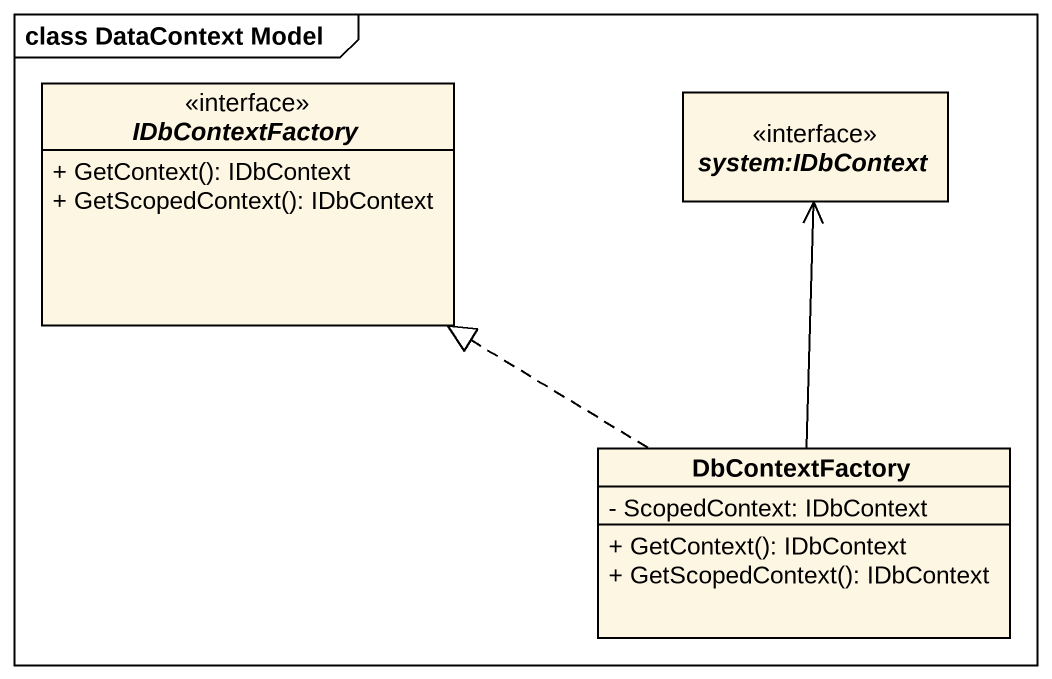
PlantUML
@startuml
mainframe class DataContext Model
hide circle
hide empty members
skinparam classAttributeIconSize 0
interface IDbContextFactory {
  + GetContext(): IDbContext
  + GetScopedContext(): IDbContext
}
interface "system:IDbContext" as system_IDbContext
class DbContextFactory {
  - ScopedContext: IDbContext
  + GetContext(): IDbContext
  + GetScopedContext(): IDbContext
}
DbContextFactory .up.|> IDbContextFactory
DbContextFactory -up-> system_IDbContext
@enduml
